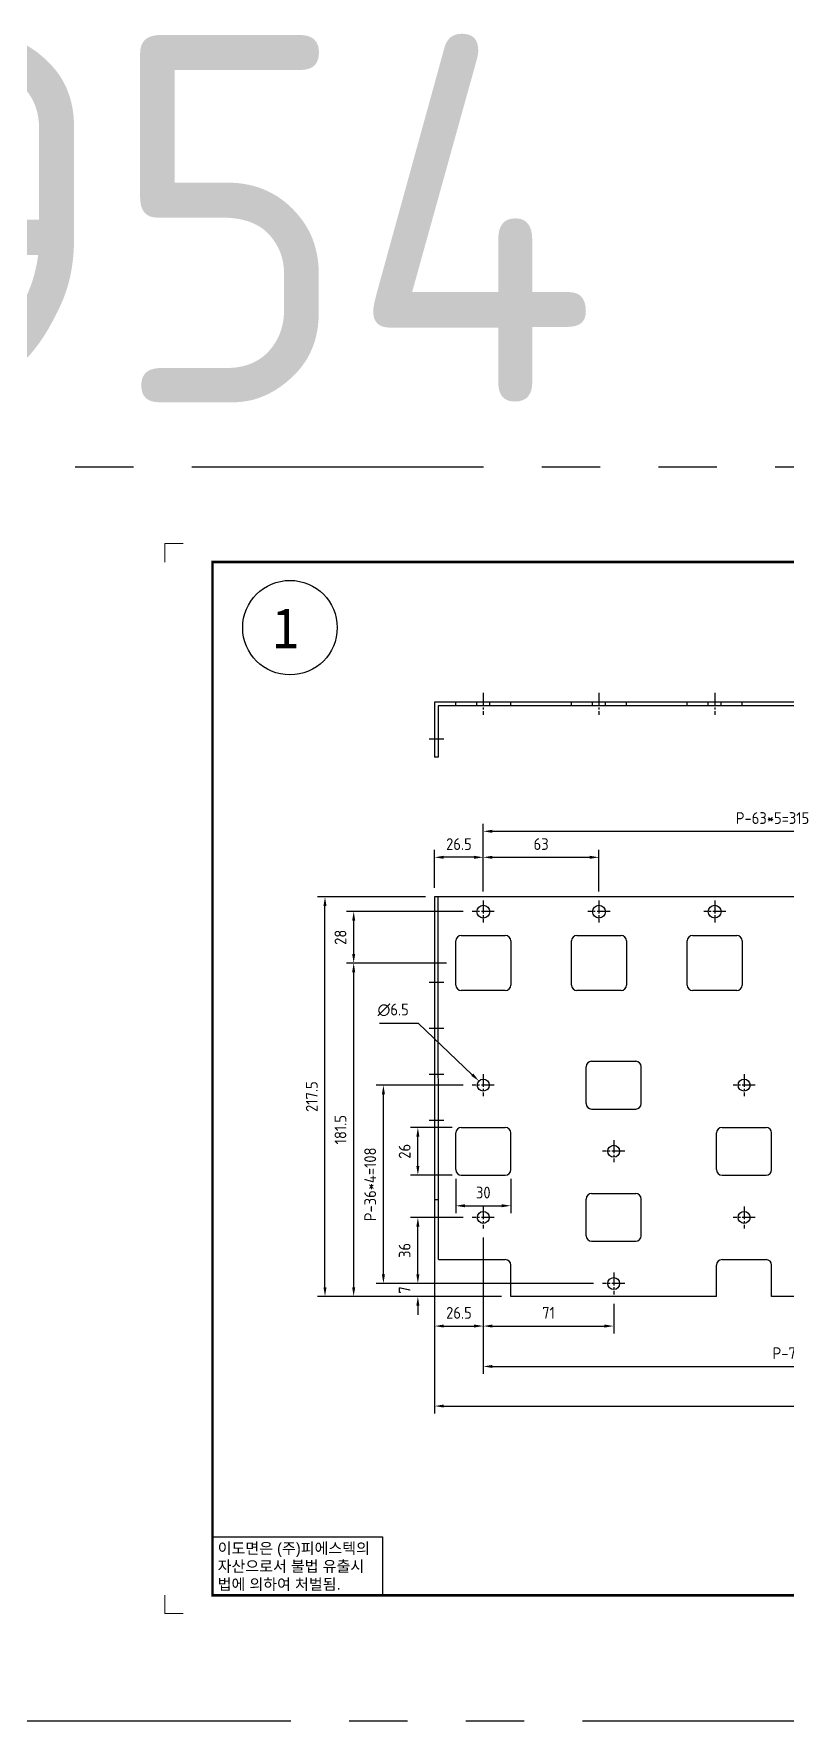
# Model space of a CAD drawing. Header units: millimetres. Extents: x 352 to 10586, y 0 to 3040.
# Drawn here: x 1761 to 2171, y 2121 to 3040 of the extents above; entities that cross this region are included whole.
import ezdxf
from ezdxf.enums import TextEntityAlignment as Align

# ---------------------------------------------------------------- set-up
doc = ezdxf.new("R2010")
doc.units = ezdxf.units.MM
for name, pattern in [('CENTER', [50.8, 31.75, -6.35, 6.35, -6.35]), ('CENTER1', [10, 7, -1, 1, -1]), ('HIDDEN2', [4.7625, 3.175, -1.5875]), ('PHANTOM2', [31.75, 15.875, -3.175, 3.175, -3.175, 3.175, -3.175])]:
    doc.linetypes.add(name, pattern=pattern)
doc.layers.add('FORMAT-1', color=7, linetype='Continuous')
doc.layers.add('line', color=3, linetype='Continuous')
doc.styles.add('h1', font='')
doc.styles.add('HAN', font='')
doc.styles.add('RC', font='ROMANC.SHX')
doc.styles.add('ROMANT', font='romant')
doc.styles.get("Standard").update_dxf_attribs({"font": 'ISOCP.SHX', "bigfont": 'WHGTXT.SHX'})
doc.styles.get('h1').set_extended_font_data('New Gulim')
doc.styles.get('HAN').set_extended_font_data('GulimChe')
doc.dimstyles.new('PS-2', dxfattribs={"dimscale": 2, "dimtxt": 3.2, "dimasz": 2.5, "dimexe": 2, "dimexo": 2.5, "dimgap": 2, "dimtad": 1, "dimtoh": 1, "dimrnd": 0.05, "dimzin": 12, "dimdsep": 46, "dimtxsty": 'Standard', "dimcen": 0, "dimclrt": 2, "dimazin": 3, "dimtfac": 1, "dimtofl": 0, "dimtmove": 0, "dimatfit": 3, "dimfxl": 0, "dimtolj": 1, "dimtzin": 0, "dimarcsym": 0})

# ---------------------------------------------------------------- blocks, each defined once
blk = doc.blocks.new('*D469')
at = {"color": 0, "lineweight": -2}
for p, q in [((1979.18, 2445.54), (1979.18, 2288.32)), ((2387.18, 2445.54), (2387.18, 2288.32)), ((1984.18, 2292.32), (2382.18, 2292.32))]:
    blk.add_line(p, q, dxfattribs=at)
at = {"color": 0}
for points in [[(1984.18, 2293.15), (1984.18, 2291.48), (1979.18, 2292.32)], [(2382.18, 2293.15), (2382.18, 2291.48), (2387.18, 2292.32)]]:
    blk.add_solid(points, dxfattribs=at)
at = {"layer": 'Defpoints', "color": 0}
for p in [(1979.18, 2450.54, 0), (2387.18, 2450.54, 0), (2387.18, 2292.32)]:
    blk.add_point(p, dxfattribs=at)
at = {"color": 2, "insert": (2183.18, 2299.52), "char_height": 6.4, "attachment_point": 5}
blk.add_mtext('\\A1;408', dxfattribs=at)
blk = doc.blocks.new('*D470')
at = {"color": 0, "lineweight": -2}
for p, q in [((1979.18, 2445.54), (1979.18, 2331.88)), ((2005.68, 2384.04), (2005.68, 2331.88)), ((1984.18, 2335.88), (2000.68, 2335.88))]:
    blk.add_line(p, q, dxfattribs=at)
at = {"color": 0}
for points in [[(1984.18, 2336.71), (1984.18, 2335.05), (1979.18, 2335.88)], [(2000.68, 2336.71), (2000.68, 2335.05), (2005.68, 2335.88)]]:
    blk.add_solid(points, dxfattribs=at)
at = {"layer": 'Defpoints', "color": 0}
for p in [(1979.18, 2450.54, 0), (2005.68, 2389.04, 0), (2005.68, 2335.88)]:
    blk.add_point(p, dxfattribs=at)
at = {"color": 2, "insert": (1992.43, 2343.08), "char_height": 6.4, "attachment_point": 5}
blk.add_mtext('\\A1;26.5', dxfattribs=at)
blk = doc.blocks.new('*D471')
at = {"color": 0, "lineweight": -2}
for p, q in [((2005.68, 2384.04), (2005.68, 2331.88)), ((2076.68, 2348.04), (2076.68, 2331.88)), ((2010.68, 2335.88), (2071.68, 2335.88))]:
    blk.add_line(p, q, dxfattribs=at)
at = {"color": 0}
for points in [[(2010.68, 2336.71), (2010.68, 2335.05), (2005.68, 2335.88)], [(2071.68, 2336.71), (2071.68, 2335.05), (2076.68, 2335.88)]]:
    blk.add_solid(points, dxfattribs=at)
at = {"layer": 'Defpoints', "color": 0}
for p in [(2005.68, 2389.04, 0), (2076.68, 2353.04, 0), (2076.68, 2335.88)]:
    blk.add_point(p, dxfattribs=at)
at = {"color": 2, "insert": (2041.18, 2343.08), "char_height": 6.4, "attachment_point": 5}
blk.add_mtext('\\A1;71', dxfattribs=at)
blk = doc.blocks.new('*D472')
at = {"color": 0, "lineweight": -2}
for p, q in [((2005.68, 2384.04), (2005.68, 2309.89)), ((2360.68, 2377.04), (2360.68, 2309.89)), ((2010.68, 2313.89), (2355.68, 2313.89))]:
    blk.add_line(p, q, dxfattribs=at)
at = {"color": 0}
for points in [[(2010.68, 2314.72), (2010.68, 2313.06), (2005.68, 2313.89)], [(2355.68, 2314.72), (2355.68, 2313.06), (2360.68, 2313.89)]]:
    blk.add_solid(points, dxfattribs=at)
at = {"layer": 'Defpoints', "color": 0}
for p in [(2005.68, 2389.04, 0), (2360.68, 2382.04), (2360.68, 2313.89)]:
    blk.add_point(p, dxfattribs=at)
at = {"color": 2, "insert": (2183.18, 2321.09), "char_height": 6.4, "attachment_point": 5}
blk.add_mtext('\\A1;P-71*5=355', dxfattribs=at)
blk = doc.blocks.new('*D481')
at = {"color": 0, "lineweight": -2}
for p, q in [((1974.18, 2569.54), (1915.5, 2569.54)), ((1919.5, 2357.04), (1919.5, 2564.54)), ((2015.68, 2352.04), (1915.5, 2352.04))]:
    blk.add_line(p, q, dxfattribs=at)
at = {"color": 0}
for points in [[(1918.66, 2564.54), (1920.33, 2564.54), (1919.5, 2569.54)], [(1918.66, 2357.04), (1920.33, 2357.04), (1919.5, 2352.04)]]:
    blk.add_solid(points, dxfattribs=at)
at = {"layer": 'Defpoints', "color": 0}
for p in [(1919.5, 2569.54), (1979.18, 2569.54, 0), (2020.68, 2352.04)]:
    blk.add_point(p, dxfattribs=at)
at = {"color": 2, "insert": (1912.3, 2460.79), "char_height": 6.4, "attachment_point": 5, "rotation": 90}
blk.add_mtext('\\A1;217.5', dxfattribs=at)
blk = doc.blocks.new('*D482')
at = {"color": 0, "lineweight": -2}
for p, q in [((1994.68, 2467.04), (1947.3, 2467.04)), ((1951.3, 2364.04), (1951.3, 2462.04)), ((2065.68, 2359.04), (1947.3, 2359.04))]:
    blk.add_line(p, q, dxfattribs=at)
at = {"color": 0}
for points in [[(1950.47, 2462.04), (1952.13, 2462.04), (1951.3, 2467.04)], [(1950.47, 2364.04), (1952.13, 2364.04), (1951.3, 2359.04)]]:
    blk.add_solid(points, dxfattribs=at)
at = {"layer": 'Defpoints', "color": 0}
for p in [(1951.3, 2467.04), (1999.68, 2467.04, 0), (2070.68, 2359.04, 0)]:
    blk.add_point(p, dxfattribs=at)
at = {"color": 2, "insert": (1944.1, 2413.04), "char_height": 6.4, "attachment_point": 5, "rotation": 90}
blk.add_mtext('\\A1;P-36*4=108', dxfattribs=at)
blk = doc.blocks.new('*D483')
at = {"color": 0, "lineweight": -2}
for p, q in [((1985.68, 2533.54), (1931.12, 2533.54)), ((1935.12, 2357.04), (1935.12, 2528.54)), ((2015.68, 2352.04), (1931.12, 2352.04))]:
    blk.add_line(p, q, dxfattribs=at)
at = {"color": 0}
for points in [[(1934.29, 2528.54), (1935.96, 2528.54), (1935.12, 2533.54)], [(1934.29, 2357.04), (1935.96, 2357.04), (1935.12, 2352.04)]]:
    blk.add_solid(points, dxfattribs=at)
at = {"layer": 'Defpoints', "color": 0}
for p in [(1935.12, 2533.54), (1990.68, 2533.54, 0), (2020.68, 2352.04)]:
    blk.add_point(p, dxfattribs=at)
at = {"color": 2, "insert": (1927.92, 2442.79), "char_height": 6.4, "attachment_point": 5, "rotation": 90}
blk.add_mtext('\\A1;181.5', dxfattribs=at)
blk = doc.blocks.new('*D484')
at = {"color": 0, "lineweight": -2}
for p, q in [((1994.68, 2561.54), (1931.12, 2561.54)), ((1935.12, 2538.54), (1935.12, 2556.54)), ((1985.68, 2533.54), (1931.12, 2533.54))]:
    blk.add_line(p, q, dxfattribs=at)
at = {"color": 0}
for points in [[(1934.29, 2556.54), (1935.96, 2556.54), (1935.12, 2561.54)], [(1934.29, 2538.54), (1935.96, 2538.54), (1935.12, 2533.54)]]:
    blk.add_solid(points, dxfattribs=at)
at = {"layer": 'Defpoints', "color": 0}
for p in [(1935.12, 2561.54), (1999.68, 2561.54, 0), (1990.68, 2533.54, 0)]:
    blk.add_point(p, dxfattribs=at)
at = {"color": 2, "insert": (1927.92, 2547.54), "char_height": 6.4, "attachment_point": 5, "rotation": 90}
blk.add_mtext('\\A1;28', dxfattribs=at)
blk = doc.blocks.new('*D485')
at = {"color": 0, "lineweight": -2}
for p, q in [((1979.18, 2574.54), (1979.18, 2595.1)), ((2000.68, 2591.1), (1984.18, 2591.1)), ((2005.68, 2572.54), (2005.68, 2595.1))]:
    blk.add_line(p, q, dxfattribs=at)
at = {"color": 0}
for points in [[(1984.18, 2591.93), (1984.18, 2590.27), (1979.18, 2591.1)], [(2000.68, 2591.93), (2000.68, 2590.27), (2005.68, 2591.1)]]:
    blk.add_solid(points, dxfattribs=at)
at = {"layer": 'Defpoints', "color": 0}
for p in [(1979.18, 2591.1), (1979.18, 2569.54, 0), (2005.68, 2567.54, 0)]:
    blk.add_point(p, dxfattribs=at)
at = {"color": 2, "insert": (1992.43, 2598.3), "char_height": 6.4, "attachment_point": 5}
blk.add_mtext('\\A1;26.5', dxfattribs=at)
blk = doc.blocks.new('*D486')
at = {"color": 0, "lineweight": -2}
for p, q in [((2005.68, 2572.54), (2005.68, 2595.1)), ((2010.68, 2591.1), (2063.68, 2591.1)), ((2068.68, 2572.54), (2068.68, 2595.1))]:
    blk.add_line(p, q, dxfattribs=at)
at = {"color": 0}
for points in [[(2010.68, 2591.93), (2010.68, 2590.27), (2005.68, 2591.1)], [(2063.68, 2591.93), (2063.68, 2590.27), (2068.68, 2591.1)]]:
    blk.add_solid(points, dxfattribs=at)
at = {"layer": 'Defpoints', "color": 0}
for p in [(2068.68, 2591.1), (2005.68, 2567.54, 0), (2068.68, 2567.54, 0)]:
    blk.add_point(p, dxfattribs=at)
at = {"color": 2, "insert": (2037.18, 2598.3), "char_height": 6.4, "attachment_point": 5}
blk.add_mtext('\\A1;63', dxfattribs=at)
blk = doc.blocks.new('*D487')
at = {"color": 0, "lineweight": -2}
for p, q in [((2005.68, 2572.54), (2005.68, 2609.26)), ((2010.68, 2605.26), (2315.68, 2605.26)), ((2320.68, 2572.54), (2320.68, 2609.26))]:
    blk.add_line(p, q, dxfattribs=at)
at = {"color": 0}
for points in [[(2010.68, 2606.1), (2010.68, 2604.43), (2005.68, 2605.26)], [(2315.68, 2606.1), (2315.68, 2604.43), (2320.68, 2605.26)]]:
    blk.add_solid(points, dxfattribs=at)
at = {"layer": 'Defpoints', "color": 0}
for p in [(2320.68, 2605.26), (2005.68, 2567.54, 0), (2320.68, 2567.54, 0)]:
    blk.add_point(p, dxfattribs=at)
at = {"color": 2, "insert": (2163.18, 2612.46), "char_height": 6.4, "attachment_point": 5}
blk.add_mtext('\\A1;P-63*5=315', dxfattribs=at)
blk = doc.blocks.new('*D491')
at = {"color": 0, "lineweight": -2}
for p, q in [((1949.11, 2500.81), (1970.21, 2500.81)), ((1970.21, 2500.81), (1999.71, 2472.73))]:
    blk.add_line(p, q, dxfattribs=at)
at = {"color": 0}
blk.add_solid([(2000.28, 2473.33), (1999.13, 2472.12), (2003.33, 2469.28)], dxfattribs=at)
at = {"layer": 'Defpoints', "color": 0}
for p in [(2003.33, 2469.28), (2008.04, 2464.8)]:
    blk.add_point(p, dxfattribs=at)
at = {"color": 2, "insert": (1956.61, 2508.01), "char_height": 6.4, "attachment_point": 5}
blk.add_mtext('\\A1;∅6.5', dxfattribs=at)
blk = doc.blocks.new('*D492')
at = {"color": 0, "lineweight": -2}
for p, q in [((1990.68, 2416.04), (1990.68, 2397.37)), ((2020.68, 2416.04), (2020.68, 2397.37)), ((1995.68, 2401.37), (2015.68, 2401.37))]:
    blk.add_line(p, q, dxfattribs=at)
at = {"color": 0}
for points in [[(1995.68, 2402.2), (1995.68, 2400.54), (1990.68, 2401.37)], [(2015.68, 2402.2), (2015.68, 2400.54), (2020.68, 2401.37)]]:
    blk.add_solid(points, dxfattribs=at)
at = {"layer": 'Defpoints', "color": 0}
for p in [(1990.68, 2421.04), (2020.68, 2421.04), (2020.68, 2401.37)]:
    blk.add_point(p, dxfattribs=at)
at = {"color": 2, "insert": (2005.68, 2408.57), "char_height": 6.4, "attachment_point": 5}
blk.add_mtext('\\A1;30', dxfattribs=at)
blk = doc.blocks.new('*D493')
at = {"color": 0, "lineweight": -2}
for p, q in [((1988.68, 2444.04), (1966.06, 2444.04)), ((1970.06, 2423.04), (1970.06, 2439.04)), ((1988.68, 2418.04), (1966.06, 2418.04))]:
    blk.add_line(p, q, dxfattribs=at)
at = {"color": 0}
for points in [[(1969.23, 2439.04), (1970.89, 2439.04), (1970.06, 2444.04)], [(1969.23, 2423.04), (1970.89, 2423.04), (1970.06, 2418.04)]]:
    blk.add_solid(points, dxfattribs=at)
at = {"layer": 'Defpoints', "color": 0}
for p in [(1970.06, 2444.04), (1993.68, 2444.04), (1993.68, 2418.04)]:
    blk.add_point(p, dxfattribs=at)
at = {"color": 2, "insert": (1962.86, 2431.04), "char_height": 6.4, "attachment_point": 5, "rotation": 90}
blk.add_mtext('\\A1;26', dxfattribs=at)
blk = doc.blocks.new('*D494')
at = {"color": 0, "lineweight": -2}
for p, q in [((1970.06, 2364.04), (1970.06, 2369.04)), ((2065.68, 2359.04), (1966.06, 2359.04)), ((2015.68, 2352.04), (1966.06, 2352.04)), ((1970.06, 2347.04), (1970.06, 2342.04))]:
    blk.add_line(p, q, dxfattribs=at)
at = {"color": 0}
for points in [[(1969.23, 2364.04), (1970.89, 2364.04), (1970.06, 2359.04)], [(1969.23, 2347.04), (1970.89, 2347.04), (1970.06, 2352.04)]]:
    blk.add_solid(points, dxfattribs=at)
at = {"layer": 'Defpoints', "color": 0}
for p in [(1970.06, 2359.04), (2070.68, 2359.04, 0), (2020.68, 2352.04)]:
    blk.add_point(p, dxfattribs=at)
at = {"color": 2, "insert": (1962.86, 2355.54), "char_height": 6.4, "attachment_point": 5, "rotation": 90}
blk.add_mtext('\\A1;7', dxfattribs=at)
blk = doc.blocks.new('*D605')
at = {"color": 0, "lineweight": -2}
for p, q in [((1994.68, 2395.04), (1966.06, 2395.04)), ((1970.06, 2364.04), (1970.06, 2390.04)), ((2065.68, 2359.04), (1966.06, 2359.04))]:
    blk.add_line(p, q, dxfattribs=at)
at = {"color": 0}
for points in [[(1969.23, 2390.04), (1970.89, 2390.04), (1970.06, 2395.04)], [(1969.23, 2364.04), (1970.89, 2364.04), (1970.06, 2359.04)]]:
    blk.add_solid(points, dxfattribs=at)
at = {"layer": 'Defpoints', "color": 0}
for p in [(1970.06, 2395.04), (1999.68, 2395.04, 0), (2070.68, 2359.04, 0)]:
    blk.add_point(p, dxfattribs=at)
at = {"color": 2, "insert": (1962.86, 2377.04), "char_height": 6.4, "attachment_point": 5, "rotation": 90}
blk.add_mtext('\\A1;36', dxfattribs=at)
blk = doc.blocks.new('t3')
for p, q in [((0, 15.88), (46.25, 15.88)), ((0, 15.88), (0, 0)), ((46.25, 15.88), (46.25, 0)), ((0, 0), (46.25, 0))]:
    blk.add_line(p, q)
at = {"color": 1, "style": 'h1'}
for s, p in [('이도면은 (주)피에스텍의', (1.4, 11.29)), ('자산으로서 불법 유출시', (1.4, 6.41)), ('법에 의하여 처벌됨.', (1.4, 1.52))]:
    blk.add_text(s, height=3, dxfattribs=at).set_placement(p)
blk = doc.blocks.new('new LOGO')
at = {"layer": 'line'}
h = blk.add_hatch(color=250, dxfattribs=at)
h.paths.add_polyline_path([(44.5, 69.4), (46.6, 69.4, -0.129793), (52, 68, 0.221832), (43.6, 71.9), (41.5, 71.9), (41.5, 27.9), (43.6, 27.9, 0.02048), (44.5, 28)], flags=17)
h.paths.add_polyline_path([(44.5, 13.9), (57.3, 13.9, 0.72362), (77.1, 73.9, -0.679777), (54.3, 16.4), (41.5, 16.4), (41.5, -0.1), (3, -0.1), (3, -2.6), (44.5, -2.6)])
h.paths.add_polyline_path([(117.9, 14.2), (71.5, -44.4), (77.1, -39.6), (120.8, 15.6), (92, 28.9), (173.3, 106), (177.5, 111.4), (89.1, 27.6)])
h.paths.add_polyline_path([(162.7, 71.9), (162.7, 69.4), (172.5, 69.4), (172.5, 71.9)], flags=17)
h.paths.add_polyline_path([(217.7, 69.4), (230.5, 69.4), (230.5, 80.4), (227.5, 80.4), (227.5, 71.9), (214.7, 71.9), (214.7, -0.1), (175.5, -0.1), (175.5, -2.6), (217.7, -2.6)])
h.paths.add_polyline_path([(297.8, 46.6), (294.8, 46.6), (294.8, 37.4), (276, 37.4), (276, 10.9), (279, 10.9), (279, 34.9), (297.8, 34.9)])
h.paths.add_polyline_path([(300, 8.4), (297, 8.4), (297, -0.1), (237.5, -0.1), (237.5, -2.6), (300, -2.6)])
h.paths.add_polyline_path([(297.8, 80.4), (294.8, 80.4), (294.8, 71.9), (276, 71.9), (276, 49.1), (279, 49.1), (279, 69.4), (297.8, 69.4)])
h.paths.add_polyline_path([(350.2, 80.4), (347.2, 80.4), (347.2, 61.6), (350.2, 63.5)])
h.paths.add_polyline_path([(350.2, 26.7), (347.2, 35.2), (347.2, -0.1), (308.5, -0.1), (308.5, -2.6), (350.2, -2.6)])
h.paths.add_polyline_path([(402.7, 80.4), (396.5, 80.4), (379.6, 66.8), (400.5, -0.1), (361.8, -0.1), (362.7, -2.6), (403.5, -2.6), (382.6, 64.3)])
blk.add_hatch(color=5, dxfattribs=at).paths.add_polyline_path([(166.3, 35), (131, 49), (180.4, 112.7), (92, 28.9), (120.8, 15.6), (74.4, -43)])
h = blk.add_hatch(color=253, dxfattribs=at)
edge = h.paths.add_edge_path()
edge.add_ellipse((333.9, 86.4), major_axis=(-165.9, 0), ratio=0.39426, start_angle=111.51268, end_angle=334.46902)
edge.add_ellipse((314.1, 81.2), major_axis=(-153.7, 0), ratio=0.40699, start_angle=121.30662, end_angle=327.74369, ccw=False)
edge.add_line((394, 27.8), (394.7, 25.6))
h = blk.add_hatch(color=1, dxfattribs=at)
h.paths.add_polyline_path([(41.5, 16.4), (54.3, 16.4, 1), (54.3, 82.9), (0, 82.9), (0, -0.1), (41.5, -0.1)])
h.paths.add_polyline_path([(41.5, 27.9), (41.5, 71.9), (43.6, 71.9, -0.414214), (54.6, 60.9), (54.6, 38.9, -0.414214), (43.6, 27.9)], flags=16)
h.paths.add_polyline_path([(214.7, 71.9), (227.5, 71.9), (227.5, 82.9), (159.7, 82.9), (159.7, 71.9), (172.5, 71.9), (172.5, -0.1), (214.7, -0.1)])
h.paths.add_polyline_path([(276, 37.4), (294.8, 37.4), (294.8, 49.1), (276, 49.1), (276, 71.9), (294.8, 71.9), (294.8, 82.9), (234.5, 82.9), (234.5, -0.1), (297, -0.1), (297, 10.9), (276, 10.9)])
h.paths.add_polyline_path([(347.2, 35.2), (359.7, -0.1), (400.5, -0.1), (379.6, 66.8), (399.7, 82.9), (380.6, 82.9), (347.2, 61.6), (347.2, 82.9), (305.5, 82.9), (305.5, -0.1), (347.2, -0.1)])
h = blk.add_hatch(color=250, dxfattribs=at)
edge = h.paths.add_edge_path()
edge.add_ellipse((237.8, -17.6), major_axis=(-14.3, 0), ratio=0.526336, start_angle=192.2456, end_angle=269.07481)
edge.add_line((238.1, -10.1), (237.6, -10.1))
edge.add_ellipse((237.8, -17.6), major_axis=(-14.3, 0), ratio=0.526336, start_angle=270.92519, end_angle=449.07481)
edge.add_line((237.6, -25.1), (238.1, -25.1))
edge.add_ellipse((237.8, -17.6), major_axis=(-14.3, 0), ratio=0.526336, start_angle=450.92519, end_angle=527.7544)
edge.add_line((251.7, -19.2), (254.1, -19.2))
edge.add_line((254.1, -19.2), (254.1, -27.1))
edge.add_line((254.1, -27.1), (263.1, -27.1))
edge.add_line((263.1, -27.1), (263.1, -10.1))
edge.add_line((263.1, -10.1), (254.1, -10.1))
edge.add_line((254.1, -10.1), (254.1, -16))
edge.add_line((254.1, -16), (251.7, -16))
h.paths.add_polyline_path([(241, -16.4), (241, -18.7, -1), (234.4, -18.7), (234.4, -16.4, -1)], flags=16)
h.paths.add_polyline_path([(278.2, -10.1), (268.1, -10.1), (268.1, -27.1), (278.2, -27.1)])
h.paths.add_polyline_path([(310.3, -10.1), (310.3, -11.1, -0.157169), (289.3, -17.5), (294, -19.9, 0.128407), (316.3, -15.9, 0.128407), (338.6, -19.9), (343.3, -17.5, -0.157169), (322.2, -11.1), (322.2, -10.1)])
h.paths.add_polyline_path([(342.1, -25.1), (342.1, -22.3), (290.4, -22.3), (290.4, -25.1)])
h.paths.add_polyline_path([(352, -10.1), (352, -16.2, 0.414214), (354, -18.2), (378.7, -18.2), (378.7, -19.6), (390.2, -19.6), (390.2, -10.1), (378.7, -10.1), (378.7, -13.6), (374.7, -13.6), (374.7, -15.1), (378.7, -15.1), (378.7, -16.2), (364.7, -16.2), (364.7, -15.1), (371.2, -15.1), (371.2, -13.6), (364.7, -13.6), (364.7, -12.6), (374.7, -12.6), (374.7, -10.1)])
h.paths.add_polyline_path([(393.8, -10.1), (393.8, -19.6), (405, -19.6), (405, -10.1)])
h.paths.add_polyline_path([(405, -27.1), (405, -20.9), (356.8, -20.9), (356.8, -23), (391.8, -23), (391.8, -27.1)])
h.paths.add_polyline_path([(200.4, -10.1), (200.4, -22.3), (193.2, -22.3), (193.2, -12.6), (196.6, -12.6), (196.6, -10.1), (161, -10.1), (161, -12.6), (164.5, -12.6), (164.5, -22.3), (161, -22.3), (161, -25.1), (200.4, -25.1), (200.4, -27.1), (213.9, -27.1), (213.9, -10.1)])
h.paths.add_polyline_path([(182, -12.6), (175.6, -12.6), (175.6, -22.3), (182, -22.3)], flags=17)
blk = doc.blocks.new('format-3')
at = {"color": 3, "lineweight": 9}
for p, q in [((0, 286.3), (0, 291.3)), ((5, 291.3), (0, 291.3)), ((414.5, 291.3), (419.5, 291.3)), ((419.5, 286.3), (419.5, 291.3)), ((0, 5), (0, 0)), ((419.5, 5), (419.5, 0)), ((5, 0), (0, 0)), ((414.5, 0), (419.5, 0))]:
    blk.add_line(p, q, dxfattribs=at)
at = {"color": 180}
for p, q in [((258.97, 281.75), (258.97, 286.3)), ((272.71, 281.75), (272.71, 286.3)), ((287.94, 281.75), (287.94, 286.3)), ((367.22, 281.75), (367.22, 286.3)), ((382.45, 281.75), (382.45, 286.3)), ((397.61, 281.75), (397.61, 286.3)), ((258.97, 281.75), (414.5, 281.75)), ((228.5, 39.49), (228.5, 5)), ((228.5, 39.49), (414.5, 39.49)), ((235.29, 39.49), (235.29, 34.21)), ((261.24, 34.21), (261.24, 39.49)), ((326.9, 39.49), (326.9, 34.21)), ((356.11, 39.49), (356.11, 34.21)), ((362.93, 39.49), (362.93, 34.21)), ((384.48, 39.49), (384.48, 34.21)), ((228.5, 34.21), (252.48, 34.21)), ((268.96, 5), (268.96, 34.21)), ((285.45, 5), (285.45, 34.21)), ((301.94, 5), (301.94, 34.21)), ((314.72, 34.21), (314.72, 23.65)), ((326.9, 34.21), (326.9, 18.37)), ((356.11, 34.21), (356.11, 5)), ((228.5, 28.93), (252.48, 28.93)), ((244.89, 5.23), (244.89, 28.93)), ((252.48, 28.93), (414.5, 28.93)), ((228.5, 24.98), (252.48, 24.98)), ((301.94, 23.65), (414.5, 23.65)), ((228.5, 21.03), (252.48, 21.03)), ((228.5, 17.08), (252.48, 17.08)), ((301.94, 18.37), (414.5, 18.37)), ((314.72, 18.37), (314.72, 5)), ((228.5, 13.13), (252.48, 13.13)), ((252.48, 9.95), (301.94, 9.95)), ((301.94, 13.09), (356.11, 13.09)), ((228.5, 9.18), (252.48, 9.18))]:
    blk.add_line(p, q, dxfattribs=at)
at = {"const_width": 0.7}
blk.add_lwpolyline([(252.48, 5), (252.48, 34.21), (414.5, 34.21)], dxfattribs=at)
at = {"layer": 'FORMAT-1', "const_width": 0.7}
blk.add_lwpolyline([(13, 5), (13, 286.3), (414.5, 286.3), (414.5, 5)], close=True, dxfattribs=at)
blk.add_blockref('t3', (13, 5))
at = {"xscale": 0.05400000000000027, "yscale": 0.05400000000000027, "zscale": 0.05400000000000027}
blk.add_blockref('new LOGO', (357.35, 8.65), dxfattribs=at)
at = {"color": 2}
for s, height, style, p in [('REV. NO.', 1.56, 'RC', (260.23, 282.95)), ('DATE', 1.788, 'RC', (276.95, 282.94)), ('DESCRIPTION OF REVISION', 1.7875, 'RC', (309.98, 282.94)), ('DRA.BY', 1.788, 'RC', (369.83, 282.94)), ('CH.BY', 1.788, 'RC', (385.59, 282.94)), ('APP.BY', 1.788, 'RC', (400.18, 282.94)), ('NO', 1.742, 'RC', (230.16, 35.83)), ('PART NO', 1.742, 'RC', (241.36, 35.83)), ('DESCRIPTION', 1.7424, 'RC', (286.43, 35.83)), ('MATERIAL', 1.742, 'RC', (335.52, 35.83)), ("Q'TY", 1.742, 'RC', (356.17, 35.83)), ('COLOR/FINISH', 1.7424, 'RC', (363.8, 35.83)), ('REMARK', 1.742, 'RC', (394.37, 35.83)), ('UNIT', 1.742, 'RC', (305.19, 30.55)), ('SCALE', 1.742, 'RC', (316.32, 30.55)), ('MODEL NAME', 2.178, 'RC', (330.12, 30.46)), (' TOLERANCE', 1.9, 'RC', (230.11, 30.22)), ('    ~ 6', 2, 'HAN', (229.8, 26.03)), ('0.08', 2, 'HAN', (246.57, 26.31)), ('DRAWN', 1.9, 'RC', (255, 30.22)), ('CHECKED', 1.9, 'RC', (269.71, 30.22)), ('APPROVED', 1.9, 'RC', (285.8, 30.22)), ('  7 ~ 30', 2, 'HAN', (229.8, 21.91)), ('0.1', 2, 'HAN', (246.57, 22.2)), ('mm', 1.742, 'RC', (305.67, 25.56)), ('PART NAME', 2.178, 'RC', (331.17, 25.24)), (' 31 ~ 120', 2, 'HAN', (229.8, 18.04)), ('0.2', 2, 'HAN', (246.57, 18.32)), ('3rd ANGLE PROJ.', 1.7424, 'RC', (302.87, 19.97)), ('PART NO.', 2.178, 'RC', (332.84, 19.85)), ('121 ~ 300', 2, 'HAN', (229.8, 14.42)), ('0.4', 2, 'HAN', (246.57, 14.2)), ('SIZE', 1.742, 'RC', (305.39, 14.71)), ('REFERENCE', 2.178, 'RC', (323.52, 14.69)), ('301 ~ 600', 2, 'HAN', (229.8, 10.04)), ('0.6', 2, 'HAN', (246.57, 10.32)), ('601 ~ 1200', 2, 'HAN', (229.8, 6.05)), ('0.8', 2, 'HAN', (246.57, 6.33))]:
    blk.add_text(s, height=height, dxfattribs=dict(at, style=style)).set_placement(p)
at = {"style": 'ROMANT'}
for s, p in [('POWER', (385.15, 13.96)), ('TECHNOLOGY', (385.15, 6.56)), ('SYSTEM', (385.15, 10.31))]:
    blk.add_text(s, height=2.7, dxfattribs=at).set_placement(p)
at = {"color": 2, "lineweight": 25, "style": 'RC'}
blk.add_text('A3', height=4.182, dxfattribs=at).set_placement((304.61, 7.14))
at = {"style": 'HAN'}
for tag, height, p in [('MODEL-NAME', 3, (386.1, 31.53)), ('SCALE', 2.7, (320.81, 26.29)), ('PART-NAME', 3, (386.1, 26.29)), ('DRA-BY', 3, (260.72, 19.44)), ('CH-BY', 3, (277.21, 19.44)), ('APP-BY', 3, (293.7, 19.44)), ('PART-NO', 3, (386.1, 21.01)), ('관련업체', 3, (333.52, 9.26)), ('DRA-DATE', 2.5, (260.72, 7.47)), ('CH-DATE', 2.5, (277.21, 7.47)), ('APP-DATE', 2.5, (293.7, 7.47))]:
    blk.add_attdef(tag, text='', height=height, dxfattribs=at).set_placement(p, align=Align.MIDDLE_CENTER)

msp = doc.modelspace()

# ---------------------------------------------------------------- linework, layer by layer
at = {"color": 1}
for p, q in [((2387.183, 2675.645, 0), (1979.183, 2675.645, 0)), ((1979.183, 2675.645, 0), (1979.183, 2645.645, 0)), ((2385.183, 2673.645, 0), (1981.183, 2673.645, 0)), ((1981.183, 2673.645, 0), (1981.183, 2645.645, 0)), ((1981.183, 2645.645, 0), (1979.183, 2645.645, 0)), ((1981.225, 2372.038, 0), (1981.183, 2569.538, 0)), ((1990.683, 2521.538, 0), (1990.683, 2545.538, 0)), ((1993.683, 2548.538, 0), (2017.683, 2548.538, 0)), ((2020.683, 2545.538, 0), (2020.683, 2521.538, 0)), ((2053.683, 2521.538, 0), (2053.683, 2545.538, 0)), ((2056.683, 2548.538, 0), (2080.683, 2548.538, 0)), ((2083.683, 2545.538, 0), (2083.683, 2521.538, 0)), ((2116.683, 2521.538, 0), (2116.683, 2545.538, 0)), ((2119.683, 2548.538, 0), (2143.683, 2548.538, 0)), ((2146.683, 2545.538, 0), (2146.683, 2521.538, 0)), ((2017.683, 2518.538, 0), (1993.683, 2518.538, 0)), ((2080.683, 2518.538, 0), (2056.683, 2518.538, 0)), ((2143.683, 2518.538, 0), (2119.683, 2518.538, 0)), ((2061.683, 2457.038), (2061.683, 2477.038)), ((2064.683, 2480.038), (2088.683, 2480.038)), ((2064.683, 2480.038), (2088.683, 2480.038)), ((2091.683, 2457.038), (2091.683, 2477.038)), ((2064.683, 2454.038), (2088.683, 2454.038)), ((1990.683, 2421.038), (1990.683, 2441.038)), ((1993.683, 2444.038), (2017.683, 2444.038)), ((1993.683, 2444.038), (2017.683, 2444.038)), ((2020.683, 2421.038), (2020.683, 2441.038)), ((2132.683, 2421.038), (2132.683, 2441.038)), ((2135.683, 2444.038), (2159.683, 2444.038)), ((2135.683, 2444.038), (2159.683, 2444.038)), ((2162.683, 2421.038), (2162.683, 2441.038)), ((1993.683, 2418.038), (2017.683, 2418.038)), ((2135.683, 2418.038), (2159.683, 2418.038)), ((2064.683, 2408.038), (2088.683, 2408.038)), ((2064.683, 2408.038), (2088.683, 2408.038)), ((1981.218, 2404.538, 0), (1979.183, 2404.538, 0)), ((2061.683, 2385.038), (2061.683, 2405.038)), ((2091.683, 2385.038), (2091.683, 2405.038)), ((2064.683, 2382.038), (2088.683, 2382.038)), ((1981.225, 2372.038), (2017.683, 2372.038)), ((2135.683, 2372.038), (2159.683, 2372.038)), ((2020.683, 2352.038), (2020.683, 2369.038)), ((2132.683, 2352.038), (2132.683, 2369.038)), ((2162.683, 2352.038), (2162.683, 2369.038)), ((2132.683, 2352.038), (2020.683, 2352.038)), ((2274.683, 2352.038), (2162.683, 2352.038))]:
    msp.add_line(p, q, dxfattribs=at)
at = {"color": 2, "linetype": 'HIDDEN2'}
for p, q in [((1990.683, 2673.645, -0.001), (1990.683, 2675.645, -0.001)), ((2002.183, 2673.645, 0), (2002.183, 2675.645, 0)), ((2009.183, 2673.645, 0), (2009.183, 2675.645, 0)), ((2020.683, 2673.645, -0.001), (2020.683, 2675.645, -0.001)), ((2053.683, 2673.645, -0.001), (2053.683, 2675.645, -0.001)), ((2065.183, 2673.645, 0), (2065.183, 2675.645, 0)), ((2072.183, 2673.645, 0), (2072.183, 2675.645, 0)), ((2083.683, 2673.645, -0.001), (2083.683, 2675.645, -0.001)), ((2116.683, 2673.645, -0.001), (2116.683, 2675.645, -0.001)), ((2128.183, 2673.645, 0), (2128.183, 2675.645, 0)), ((2135.183, 2673.645, 0), (2135.183, 2675.645, 0)), ((2146.683, 2673.645, -0.001), (2146.683, 2675.645, -0.001))]:
    msp.add_line(p, q, dxfattribs=at)
at = {"color": 1, "linetype": 'CENTER1'}
for p, q in [((2005.683, 2680.645, -0.001), (2005.683, 2668.645, 0)), ((2068.683, 2680.645, -0.001), (2068.683, 2668.645, 0)), ((2131.683, 2680.645, -0.001), (2131.683, 2668.645, 0)), ((2005.683, 2567.538, 0), (2005.683, 2555.538, 0)), ((2068.683, 2567.538, 0), (2068.683, 2555.538, 0)), ((2131.683, 2567.538, 0), (2131.683, 2555.538, 0)), ((2011.683, 2561.538, 0), (1999.683, 2561.538, 0)), ((2074.683, 2561.538, 0), (2062.683, 2561.538, 0)), ((2137.683, 2561.538, 0), (2125.683, 2561.538, 0)), ((2005.683, 2473.038, 0), (2005.683, 2461.038, 0)), ((2147.683, 2473.038, 0), (2147.683, 2461.038, 0)), ((2011.683, 2467.038, 0), (1999.683, 2467.038, 0)), ((2153.683, 2467.038, 0), (2141.683, 2467.038, 0)), ((2076.683, 2437.038, 0), (2076.683, 2425.038, 0)), ((2082.683, 2431.038, 0), (2070.683, 2431.038, 0)), ((2005.683, 2401.038, 0), (2005.683, 2389.038, 0)), ((2147.683, 2401.038, 0), (2147.683, 2389.038, 0)), ((2011.683, 2395.038, 0), (1999.683, 2395.038, 0)), ((2153.683, 2395.038, 0), (2141.683, 2395.038, 0)), ((2076.683, 2365.038, 0), (2076.683, 2353.038, 0)), ((2082.683, 2359.038, 0), (2070.683, 2359.038, 0))]:
    msp.add_line(p, q, dxfattribs=at)
at = {"color": 1, "linetype": 'CENTER'}
for p, q in [((1976.183, 2655.645, 0), (1984.183, 2655.645, 0)), ((1976.183, 2523.038, 0), (1984.183, 2523.038, 0)), ((1976.183, 2498.038, 0), (1984.183, 2498.038, 0)), ((1976.183, 2473.038, 0), (1984.183, 2473.038, 0)), ((1976.183, 2448.038, 0), (1984.183, 2448.038, 0))]:
    msp.add_line(p, q, dxfattribs=at)
at = {"color": 6, "linetype": 'PHANTOM2', "ltscale": 10, "elevation": 0.001}
msp.add_lwpolyline([(894.533, 2803.79), (5393.472, 2803.79), (5393.472, 2120.692), (894.533, 2120.692)], close=True, dxfattribs=at)
at = {"color": 1, "elevation": 0}
msp.add_lwpolyline([(2387.183, 2404.538), (2387.183, 2569.538), (1979.183, 2569.538), (1979.183, 2404.538)], dxfattribs=at)
msp.add_circle((1900.418, 2716.164, 0), 25.725)
at = {"color": 1}
for centre, radius in [((2005.683, 2561.538, 0), 3.5), ((2068.683, 2561.538, 0), 3.5), ((2131.683, 2561.538, 0), 3.5), ((2005.683, 2467.038), 3.25), ((2147.683, 2467.038), 3.25), ((2076.683, 2431.038), 3.25), ((2005.683, 2395.038), 3.25), ((2147.683, 2395.038), 3.25), ((2076.683, 2359.038), 3.25)]:
    msp.add_circle(centre, radius, dxfattribs=at)
for centre, start, end in [((1993.683, 2545.538, 0), 90, 180), ((2017.683, 2545.538, 0), 0, 90), ((2056.683, 2545.538, 0), 90, 180), ((2080.683, 2545.538, 0), 0, 90), ((2119.683, 2545.538, 0), 90, 180), ((2143.683, 2545.538, 0), 0, 90), ((1993.683, 2521.538, 0), 180, 270), ((2017.683, 2521.538, 0), 270, 0), ((2056.683, 2521.538, 0), 180, 270), ((2080.683, 2521.538, 0), 270, 0), ((2119.683, 2521.538, 0), 180, 270), ((2143.683, 2521.538, 0), 270, 0), ((2064.683, 2477.038), 90, 180), ((2088.683, 2477.038), 0, 90), ((2064.683, 2457.038), 180, 270), ((2088.683, 2457.038), 270, 0), ((1993.683, 2441.038), 90, 180), ((2017.683, 2441.038), 0, 90), ((2135.683, 2441.038), 90, 180), ((2159.683, 2441.038), 0, 90), ((1993.683, 2421.038), 180, 270), ((2017.683, 2421.038), 270, 0), ((2135.683, 2421.038), 180, 270), ((2159.683, 2421.038), 270, 0), ((2064.683, 2405.038), 90, 180), ((2088.683, 2405.038), 0, 90), ((2064.683, 2385.038), 180, 270), ((2088.683, 2385.038), 270, 0), ((2017.683, 2369.038), 0, 90), ((2135.683, 2369.038), 90, 180), ((2159.683, 2369.038), 0, 90)]:
    msp.add_arc(centre, 3, start, end, dxfattribs=at)

# ---------------------------------------------------------------- block references
ref = msp.add_blockref('format-3', (1832.274, 2179.278), dxfattribs=dict(xscale=2, yscale=2, zscale=2))
ref.add_attrib('DRA-DATE', '18.02.23', dxfattribs={"height": 5, "style": 'HAN'}).set_placement((2353.714, 2194.228), align=Align.MIDDLE_CENTER)
ref.add_attrib('DRA-BY', 'J.C.M', dxfattribs={"height": 6, "style": 'HAN'}).set_placement((2353.714, 2218.163), align=Align.MIDDLE_CENTER)
ref.add_attrib('MODEL-NAME', 'PSIH-125kW/2kHz', dxfattribs={"lineweight": 35, "height": 6, "style": 'HAN'}).set_placement((2604.465, 2242.329), align=Align.MIDDLE_CENTER)
ref.add_attrib('PART-NAME', 'BUS BAR-DC LINK', dxfattribs={"lineweight": 35, "height": 6, "style": 'HAN'}).set_placement((2604.465, 2231.867), align=Align.MIDDLE_CENTER)
ref.add_attrib('PART-NO', 'DPDB0772', dxfattribs={"lineweight": 35, "height": 6, "style": 'HAN'}).set_placement((2604.465, 2221.307), align=Align.MIDDLE_CENTER)
ref.add_attrib('SCALE', '1/2', dxfattribs={"height": 5.4, "style": 'HAN'}).set_placement((2473.89, 2231.867), align=Align.MIDDLE_CENTER)
ref.add_attrib('관련업체', '현대제철(125kW)', dxfattribs={"height": 6, "style": 'HAN'}).set_placement((2499.321, 2197.804), align=Align.MIDDLE_CENTER)

# ---------------------------------------------------------------- texts
at = {"color": 2, "style": 'HAN'}
msp.add_text('1', height=22.05, dxfattribs=at).set_placement((1891.018, 2704.896, 0))
at = {"color": 2, "insert": (1525.588, 2938.858, 0.001), "char_height": 200, "attachment_point": 5}
msp.add_mtext('\\A1;DD500954', dxfattribs=at)

# ---------------------------------------------------------------- dimensions: what is measured, and where the dimension line sits
for base, p1, p2, text, picture, middle in [((2320.683, 2605.263), (2005.683, 2567.538, 0), (2320.683, 2567.538, 0), 'P-63*5=<>', '*D487', (2163.183, 2612.463)), ((2360.683, 2313.89), (2005.683, 2389.038, 0), (2360.683, 2382.038), 'P-71*5=<>', '*D472', (2183.183, 2321.09))]:
    dim = msp.add_linear_dim(base=base, p1=p1, p2=p2, text=text, dimstyle='PS-2')
    dim.commit()
    dim.dimension.update_dxf_attribs({"geometry": picture, "text_midpoint": middle})
for base, p1, p2, picture, middle in [((1979.183, 2591.1), (2005.683, 2567.538, 0), (1979.183, 2569.538, 0), '*D485', (1992.433, 2591.1)), ((2005.683, 2335.879), (1979.183, 2450.538, 0), (2005.683, 2389.038, 0), '*D470', (1992.433, 2335.879))]:
    dim = msp.add_linear_dim(base=base, p1=p1, p2=p2, dimstyle='PS-2')
    dim.commit()
    dim.dimension.update_dxf_attribs({"geometry": picture, "text_midpoint": middle, "dimtype": 160})
for base, p1, p2, picture, middle in [((2068.683, 2591.1), (2005.683, 2567.538, 0), (2068.683, 2567.538, 0), '*D486', (2037.183, 2598.3)), ((2387.183, 2292.315), (1979.183, 2450.538, 0), (2387.183, 2450.538, 0), '*D469', (2183.183, 2299.515)), ((2020.683, 2401.371), (1990.683, 2421.038), (2020.683, 2421.038), '*D492', (2005.683, 2408.571)), ((2076.683, 2335.879), (2005.683, 2389.038, 0), (2076.683, 2353.038, 0), '*D471', (2041.183, 2343.079))]:
    dim = msp.add_linear_dim(base=base, p1=p1, p2=p2, dimstyle='PS-2')
    dim.commit()
    dim.dimension.update_dxf_attribs({"geometry": picture, "text_midpoint": middle})
for base, p1, p2, picture, middle in [((1919.498, 2569.538), (2020.683, 2352.038), (1979.183, 2569.538, 0), '*D481', (1912.297, 2460.788)), ((1935.123, 2561.538), (1990.683, 2533.538, 0), (1999.683, 2561.538, 0), '*D484', (1927.922, 2547.538)), ((1935.123, 2533.538), (2020.683, 2352.038), (1990.683, 2533.538, 0), '*D483', (1927.923, 2442.788)), ((1970.061, 2444.038), (1993.683, 2418.038), (1993.683, 2444.038), '*D493', (1962.86, 2431.038)), ((1970.061, 2395.038), (2070.683, 2359.038, 0), (1999.683, 2395.038, 0), '*D605', (1962.861, 2377.038))]:
    dim = msp.add_linear_dim(base=base, p1=p1, p2=p2, angle=90, dimstyle='PS-2')
    dim.commit()
    dim.dimension.update_dxf_attribs({"geometry": picture, "text_midpoint": middle})
dim = msp.add_diameter_dim_2p(p1=(2008.037, 2464.797), p2=(2003.329, 2469.279), dimstyle='PS-2')
dim.commit()
dim.dimension.update_dxf_attribs({"geometry": '*D491', "text_midpoint": (1956.605, 2500.815), "dimtype": 163})
dim = msp.add_linear_dim(base=(1951.299, 2467.038), p1=(2070.683, 2359.038, 0), p2=(1999.683, 2467.038, 0), angle=90, text='P-36*4=<>', dimstyle='PS-2')
dim.commit()
dim.dimension.update_dxf_attribs({"geometry": '*D482', "text_midpoint": (1944.099, 2413.038)})
dim = msp.add_linear_dim(base=(1970.061, 2359.038), p1=(2020.683, 2352.038), p2=(2070.683, 2359.038, 0), angle=90, dimstyle='PS-2')
dim.commit()
dim.dimension.update_dxf_attribs({"geometry": '*D494', "text_midpoint": (1970.061, 2355.538), "dimtype": 160})

doc.saveas('drawing.dxf')
